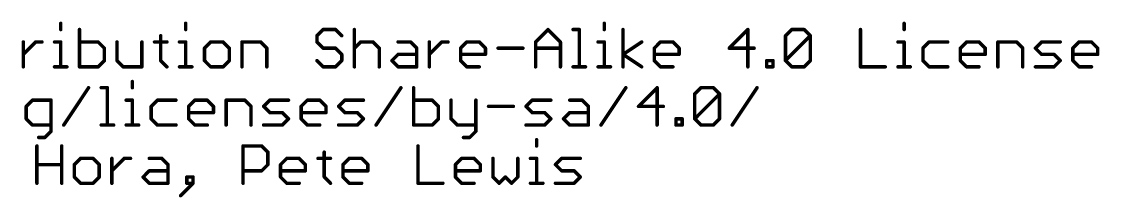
# Model space of a CAD drawing. Extents: x -34 to 73, y -22 to 26.
# Drawn here: x 25.74 to 72.82, y -22.13 to -14.46 of the extents above; entities that cross this region are included whole.
import ezdxf

# ---------------------------------------------------------------- set-up
doc = ezdxf.new("R2010")
doc.units = 0
doc.layers.add('51', color=53, linetype='CONTINUOUS')

msp = doc.modelspace()

# ---------------------------------------------------------------- linework, layer by layer
at = {"layer": '51', "const_width": 0.1524}
for points in [[(27.4507, -14.5356), (27.4507, -14.8068)], [(32.9079, -14.5356), (32.9079, -14.8068)], [(51.1895, -14.5356), (51.1895, -14.8068)], [(64.2867, -14.5356), (64.2867, -14.8068)], [(28.271, -14.8068), (28.271, -16.4338)], [(31.8165, -15.078), (31.8165, -16.1626)], [(38.9108, -14.8068), (38.6397, -15.078)], [(38.6397, -15.078), (38.6397, -15.3491)], [(39.4531, -14.8068), (38.9108, -14.8068)], [(39.7243, -15.078), (39.4531, -14.8068)], [(40.2768, -14.8068), (40.2768, -16.4338)], [(48.1897, -15.3491), (48.7321, -14.8068)], [(48.7321, -14.8068), (49.2744, -15.3491)], [(49.8269, -14.8068), (50.0981, -14.8068)], [(50.0981, -14.8068), (50.0981, -16.4338)], [(52.0098, -16.4338), (52.0098, -14.8068)], [(57.4619, -14.8068), (56.6484, -15.6203)], [(57.4619, -16.4338), (57.4619, -14.8068)], [(59.1041, -15.078), (59.3753, -14.8068)], [(59.1041, -16.1626), (59.1041, -15.078)], [(59.1041, -16.1626), (60.1888, -15.078)], [(59.3753, -14.8068), (59.9176, -14.8068)], [(59.9176, -14.8068), (60.1888, -15.078)], [(60.1888, -15.078), (60.1888, -16.1626)], [(62.3784, -14.8068), (62.3784, -16.4338)], [(25.8153, -16.4338), (25.8153, -15.3491)], [(25.8153, -15.8915), (26.3576, -15.3491)], [(26.3576, -15.3491), (26.6288, -15.3491)], [(27.1796, -15.3491), (27.4507, -15.3491)], [(27.4507, -15.3491), (27.4507, -16.4338)], [(29.0845, -15.3491), (28.271, -15.3491)], [(29.3557, -15.6203), (29.0845, -15.3491)], [(29.9082, -15.3491), (29.9082, -16.1626)], [(30.9928, -16.4338), (30.9928, -15.3491)], [(31.5453, -15.3491), (32.0876, -15.3491)], [(32.6367, -15.3491), (32.9079, -15.3491)], [(32.9079, -15.3491), (32.9079, -16.4338)], [(33.9993, -15.3491), (33.7282, -15.6203)], [(34.5417, -15.3491), (33.9993, -15.3491)], [(34.8128, -15.6203), (34.5417, -15.3491)], [(35.3653, -16.4338), (35.3653, -15.3491)], [(35.3653, -15.3491), (36.1788, -15.3491)], [(36.1788, -15.3491), (36.45, -15.6203)], [(38.6397, -15.3491), (38.9108, -15.6203)], [(40.2768, -15.6203), (40.548, -15.3491)], [(40.548, -15.3491), (41.0903, -15.3491)], [(41.0903, -15.3491), (41.3615, -15.6203)], [(42.1851, -15.3491), (42.7275, -15.3491)], [(42.7275, -15.3491), (42.9986, -15.6203)], [(43.5511, -16.4338), (43.5511, -15.3491)], [(43.5511, -15.8915), (44.0935, -15.3491)], [(44.0935, -15.3491), (44.3646, -15.3491)], [(44.9154, -15.6203), (45.1866, -15.3491)], [(45.1866, -15.3491), (45.7289, -15.3491)], [(45.7289, -15.3491), (46.0001, -15.6203)], [(48.1897, -16.4338), (48.1897, -15.3491)], [(49.2744, -15.3491), (49.2744, -16.4338)], [(50.9183, -15.3491), (51.1895, -15.3491)], [(51.1895, -15.3491), (51.1895, -16.4338)], [(52.0098, -15.8915), (52.8233, -15.3491)], [(53.3741, -15.6203), (53.6452, -15.3491)], [(53.6452, -15.3491), (54.1876, -15.3491)], [(54.1876, -15.3491), (54.4587, -15.6203)], [(64.0156, -15.3491), (64.2867, -15.3491)], [(64.2867, -15.3491), (64.2867, -16.4338)], [(65.3782, -15.3491), (65.107, -15.6203)], [(66.1917, -15.3491), (65.3782, -15.3491)], [(66.7442, -15.6203), (67.0153, -15.3491)], [(67.0153, -15.3491), (67.5577, -15.3491)], [(67.5577, -15.3491), (67.8288, -15.6203)], [(68.3813, -16.4338), (68.3813, -15.3491)], [(68.3813, -15.3491), (69.1948, -15.3491)], [(69.1948, -15.3491), (69.466, -15.6203)], [(70.0185, -15.6203), (70.2896, -15.3491)], [(70.2896, -15.3491), (71.1031, -15.3491)], [(71.6556, -15.6203), (71.9268, -15.3491)], [(71.9268, -15.3491), (72.4691, -15.3491)], [(72.4691, -15.3491), (72.7403, -15.6203)], [(29.3557, -16.1626), (29.3557, -15.6203)], [(33.7282, -15.6203), (33.7282, -16.1626)], [(34.8128, -16.1626), (34.8128, -15.6203)], [(36.45, -15.6203), (36.45, -16.4338)], [(38.9108, -15.6203), (39.4531, -15.6203)], [(39.4531, -15.6203), (39.7243, -15.8915)], [(39.7243, -15.8915), (39.7243, -16.1626)], [(41.3615, -15.6203), (41.3615, -16.4338)], [(41.914, -16.1626), (42.1851, -15.8915)], [(42.1851, -15.8915), (42.9986, -15.8915)], [(42.9986, -15.6203), (42.9986, -16.4338)], [(44.9154, -16.1626), (44.9154, -15.6203)], [(46.0001, -15.8915), (44.9154, -15.8915)], [(46.0001, -15.6203), (46.0001, -15.8915)], [(46.5526, -15.6203), (47.6372, -15.6203)], [(48.1897, -15.6203), (49.2744, -15.6203)], [(52.8233, -16.4338), (52.0098, -15.8915)], [(53.3741, -16.1626), (53.3741, -15.6203)], [(54.4587, -15.8915), (53.3741, -15.8915)], [(54.4587, -15.6203), (54.4587, -15.8915)], [(56.6484, -15.6203), (57.733, -15.6203)], [(65.107, -15.6203), (65.107, -16.1626)], [(66.7442, -16.1626), (66.7442, -15.6203)], [(67.8288, -15.8915), (66.7442, -15.8915)], [(67.8288, -15.6203), (67.8288, -15.8915)], [(69.466, -15.6203), (69.466, -16.4338)], [(70.2896, -15.8915), (70.0185, -15.6203)], [(70.832, -15.8915), (70.2896, -15.8915)], [(71.1031, -16.1626), (70.832, -15.8915)], [(71.6556, -16.1626), (71.6556, -15.6203)], [(72.7403, -15.8915), (71.6556, -15.8915)], [(72.7403, -15.6203), (72.7403, -15.8915)], [(27.1796, -16.4338), (27.7219, -16.4338)], [(28.271, -16.4338), (29.0845, -16.4338)], [(29.0845, -16.4338), (29.3557, -16.1626)], [(29.9082, -16.1626), (30.1793, -16.4338)], [(30.1793, -16.4338), (30.9928, -16.4338)], [(31.8165, -16.1626), (32.0876, -16.4338)], [(32.6367, -16.4338), (33.1791, -16.4338)], [(33.7282, -16.1626), (33.9993, -16.4338)], [(33.9993, -16.4338), (34.5417, -16.4338)], [(34.5417, -16.4338), (34.8128, -16.1626)], [(38.9108, -16.4338), (38.6397, -16.1626)], [(39.4531, -16.4338), (38.9108, -16.4338)], [(39.7243, -16.1626), (39.4531, -16.4338)], [(42.1851, -16.4338), (41.914, -16.1626)], [(42.9986, -16.4338), (42.1851, -16.4338)], [(45.1866, -16.4338), (44.9154, -16.1626)], [(45.7289, -16.4338), (45.1866, -16.4338)], [(49.8269, -16.4338), (50.3692, -16.4338)], [(50.9183, -16.4338), (51.4607, -16.4338)], [(53.6452, -16.4338), (53.3741, -16.1626)], [(54.1876, -16.4338), (53.6452, -16.4338)], [(58.2855, -16.4338), (58.2855, -16.1626)], [(58.2855, -16.1626), (58.5567, -16.1626)], [(58.5567, -16.4338), (58.2855, -16.4338)], [(58.5567, -16.1626), (58.5567, -16.4338)], [(59.3753, -16.4338), (59.1041, -16.1626)], [(59.9176, -16.4338), (59.3753, -16.4338)], [(60.1888, -16.1626), (59.9176, -16.4338)], [(62.3784, -16.4338), (63.4631, -16.4338)], [(64.0156, -16.4338), (64.5579, -16.4338)], [(65.107, -16.1626), (65.3782, -16.4338)], [(65.3782, -16.4338), (66.1917, -16.4338)], [(67.0153, -16.4338), (66.7442, -16.1626)], [(67.5577, -16.4338), (67.0153, -16.4338)], [(70.0185, -16.4338), (70.832, -16.4338)], [(70.832, -16.4338), (71.1031, -16.1626)], [(71.9268, -16.4338), (71.6556, -16.1626)], [(72.4691, -16.4338), (71.9268, -16.4338)], [(27.5808, -18.9738), (28.6655, -17.3468)], [(29.218, -17.3468), (29.4891, -17.3468)], [(29.4891, -17.3468), (29.4891, -18.9738)], [(30.5806, -17.0756), (30.5806, -17.3468)], [(41.2238, -18.9738), (42.3085, -17.3468)], [(42.861, -17.3468), (42.861, -18.9738)], [(51.0467, -18.9738), (52.1314, -17.3468)], [(53.4974, -17.3468), (52.6839, -18.1603)], [(53.4974, -18.9738), (53.4974, -17.3468)], [(55.1396, -17.618), (55.4108, -17.3468)], [(55.4108, -17.3468), (55.9531, -17.3468)], [(55.9531, -17.3468), (56.2243, -17.618)], [(56.7768, -18.9738), (57.8614, -17.3468)], [(26.2148, -17.8891), (25.9437, -18.1603)], [(27.0283, -17.8891), (26.2148, -17.8891)], [(27.0283, -19.245), (27.0283, -17.8891)], [(30.3094, -17.8891), (30.5806, -17.8891)], [(30.5806, -17.8891), (30.5806, -18.9738)], [(31.672, -17.8891), (31.4009, -18.1603)], [(32.4855, -17.8891), (31.672, -17.8891)], [(33.038, -18.1603), (33.3092, -17.8891)], [(33.3092, -17.8891), (33.8515, -17.8891)], [(33.8515, -17.8891), (34.1227, -18.1603)], [(34.6752, -18.9738), (34.6752, -17.8891)], [(34.6752, -17.8891), (35.4887, -17.8891)], [(35.4887, -17.8891), (35.7598, -18.1603)], [(36.3123, -18.1603), (36.5835, -17.8891)], [(36.5835, -17.8891), (37.397, -17.8891)], [(37.9495, -18.1603), (38.2206, -17.8891)], [(38.2206, -17.8891), (38.763, -17.8891)], [(38.763, -17.8891), (39.0341, -18.1603)], [(39.5866, -18.1603), (39.8578, -17.8891)], [(39.8578, -17.8891), (40.6713, -17.8891)], [(43.6744, -17.8891), (42.861, -17.8891)], [(43.9456, -18.1603), (43.6744, -17.8891)], [(44.4981, -17.8891), (44.4981, -18.7026)], [(45.5828, -17.8891), (45.5828, -19.245)], [(47.7724, -18.1603), (48.0436, -17.8891)], [(48.0436, -17.8891), (48.8571, -17.8891)], [(49.6807, -17.8891), (50.2231, -17.8891)], [(50.2231, -17.8891), (50.4942, -18.1603)], [(55.1396, -18.7026), (55.1396, -17.618)], [(55.1396, -18.7026), (56.2243, -17.618)], [(56.2243, -17.618), (56.2243, -18.7026)], [(25.9437, -18.1603), (25.9437, -18.7026)], [(31.4009, -18.1603), (31.4009, -18.7026)], [(33.038, -18.7026), (33.038, -18.1603)], [(34.1227, -18.4315), (33.038, -18.4315)], [(34.1227, -18.1603), (34.1227, -18.4315)], [(35.7598, -18.1603), (35.7598, -18.9738)], [(36.5835, -18.4315), (36.3123, -18.1603)], [(37.1258, -18.4315), (36.5835, -18.4315)], [(37.397, -18.7026), (37.1258, -18.4315)], [(37.9495, -18.7026), (37.9495, -18.1603)], [(39.0341, -18.4315), (37.9495, -18.4315)], [(39.0341, -18.1603), (39.0341, -18.4315)], [(39.8578, -18.4315), (39.5866, -18.1603)], [(40.4001, -18.4315), (39.8578, -18.4315)], [(40.6713, -18.7026), (40.4001, -18.4315)], [(43.9456, -18.7026), (43.9456, -18.1603)], [(46.1353, -18.1603), (47.2199, -18.1603)], [(48.0436, -18.4315), (47.7724, -18.1603)], [(48.5859, -18.4315), (48.0436, -18.4315)], [(48.8571, -18.7026), (48.5859, -18.4315)], [(49.4096, -18.7026), (49.6807, -18.4315)], [(49.6807, -18.4315), (50.4942, -18.4315)], [(50.4942, -18.1603), (50.4942, -18.9738)], [(52.6839, -18.1603), (53.7685, -18.1603)], [(25.9437, -18.7026), (26.2148, -18.9738)], [(31.4009, -18.7026), (31.672, -18.9738)], [(33.3092, -18.9738), (33.038, -18.7026)], [(37.1258, -18.9738), (37.397, -18.7026)], [(38.2206, -18.9738), (37.9495, -18.7026)], [(40.4001, -18.9738), (40.6713, -18.7026)], [(43.6744, -18.9738), (43.9456, -18.7026)], [(44.4981, -18.7026), (44.7693, -18.9738)], [(48.5859, -18.9738), (48.8571, -18.7026)], [(49.6807, -18.9738), (49.4096, -18.7026)], [(54.321, -18.9738), (54.321, -18.7026)], [(54.321, -18.7026), (54.5922, -18.7026)], [(54.5922, -18.7026), (54.5922, -18.9738)], [(55.4108, -18.9738), (55.1396, -18.7026)], [(56.2243, -18.7026), (55.9531, -18.9738)], [(26.2148, -18.9738), (27.0283, -18.9738)], [(26.7572, -19.5161), (27.0283, -19.245)], [(29.218, -18.9738), (29.7603, -18.9738)], [(30.3094, -18.9738), (30.8517, -18.9738)], [(31.672, -18.9738), (32.4855, -18.9738)], [(33.8515, -18.9738), (33.3092, -18.9738)], [(36.3123, -18.9738), (37.1258, -18.9738)], [(38.763, -18.9738), (38.2206, -18.9738)], [(39.5866, -18.9738), (40.4001, -18.9738)], [(42.861, -18.9738), (43.6744, -18.9738)], [(44.7693, -18.9738), (45.5828, -18.9738)], [(45.5828, -19.245), (45.3116, -19.5161)], [(47.7724, -18.9738), (48.5859, -18.9738)], [(50.4942, -18.9738), (49.6807, -18.9738)], [(54.5922, -18.9738), (54.321, -18.9738)], [(55.9531, -18.9738), (55.4108, -18.9738)], [(26.486, -19.5161), (26.7572, -19.5161)], [(45.3116, -19.5161), (45.0404, -19.5161)], [(48.2362, -19.6156), (48.2362, -19.8868)], [(26.4091, -21.5138), (26.4091, -19.8868)], [(27.4938, -19.8868), (27.4938, -21.5138)], [(35.4135, -21.5138), (35.4135, -19.8868)], [(35.4135, -19.8868), (36.227, -19.8868)], [(36.227, -19.8868), (36.4982, -20.158)], [(36.4982, -20.158), (36.4982, -20.7003)], [(38.959, -20.158), (38.959, -21.2426)], [(43.0536, -19.8868), (43.0536, -21.5138)], [(26.4091, -20.7003), (27.4938, -20.7003)], [(28.3175, -20.4291), (28.0463, -20.7003)], [(28.0463, -20.7003), (28.0463, -21.2426)], [(28.8598, -20.4291), (28.3175, -20.4291)], [(29.131, -20.7003), (28.8598, -20.4291)], [(29.131, -21.2426), (29.131, -20.7003)], [(29.6835, -21.5138), (29.6835, -20.4291)], [(29.6835, -20.9715), (30.2258, -20.4291)], [(30.2258, -20.4291), (30.4969, -20.4291)], [(31.3189, -20.4291), (31.8612, -20.4291)], [(31.8612, -20.4291), (32.1324, -20.7003)], [(32.1324, -20.7003), (32.1324, -21.5138)], [(36.4982, -20.7003), (36.227, -20.9715)], [(37.0507, -20.7003), (37.3218, -20.4291)], [(37.0507, -21.2426), (37.0507, -20.7003)], [(37.3218, -20.4291), (37.8641, -20.4291)], [(37.8641, -20.4291), (38.1353, -20.7003)], [(38.1353, -20.7003), (38.1353, -20.9715)], [(38.6878, -20.4291), (39.2301, -20.4291)], [(39.7792, -20.7003), (40.0504, -20.4291)], [(39.7792, -21.2426), (39.7792, -20.7003)], [(40.0504, -20.4291), (40.5927, -20.4291)], [(40.5927, -20.4291), (40.8639, -20.7003)], [(40.8639, -20.7003), (40.8639, -20.9715)], [(44.6907, -20.7003), (44.9619, -20.4291)], [(44.6907, -21.2426), (44.6907, -20.7003)], [(44.9619, -20.4291), (45.5042, -20.4291)], [(45.5042, -20.4291), (45.7754, -20.7003)], [(45.7754, -20.7003), (45.7754, -20.9715)], [(46.3279, -20.4291), (46.3279, -21.2426)], [(47.4125, -21.2426), (47.4125, -20.4291)], [(47.965, -20.4291), (48.2362, -20.4291)], [(48.2362, -20.4291), (48.2362, -21.5138)], [(49.0565, -20.7003), (49.3276, -20.4291)], [(49.3276, -20.9715), (49.0565, -20.7003)], [(49.3276, -20.4291), (50.1411, -20.4291)], [(28.0463, -21.2426), (28.3175, -21.5138)], [(28.8598, -21.5138), (29.131, -21.2426)], [(31.0477, -21.2426), (31.3189, -20.9715)], [(31.3189, -21.5138), (31.0477, -21.2426)], [(31.3189, -20.9715), (32.1324, -20.9715)], [(33.2272, -21.2426), (32.9561, -21.2426)], [(32.9561, -21.2426), (32.9561, -21.5138)], [(33.2272, -21.5138), (33.2272, -21.2426)], [(36.227, -20.9715), (35.4135, -20.9715)], [(38.1353, -20.9715), (37.0507, -20.9715)], [(37.3218, -21.5138), (37.0507, -21.2426)], [(38.959, -21.2426), (39.2301, -21.5138)], [(40.8639, -20.9715), (39.7792, -20.9715)], [(40.0504, -21.5138), (39.7792, -21.2426)], [(45.7754, -20.9715), (44.6907, -20.9715)], [(44.9619, -21.5138), (44.6907, -21.2426)], [(46.3279, -21.2426), (46.599, -21.5138)], [(46.599, -21.5138), (46.8702, -21.2426)], [(46.8702, -21.2426), (47.1414, -21.5138)], [(47.1414, -21.5138), (47.4125, -21.2426)], [(49.87, -20.9715), (49.3276, -20.9715)], [(50.1411, -21.2426), (49.87, -20.9715)], [(49.87, -21.5138), (50.1411, -21.2426)], [(28.3175, -21.5138), (28.8598, -21.5138)], [(32.1324, -21.5138), (31.3189, -21.5138)], [(32.6849, -22.0561), (33.2272, -21.5138)], [(32.9561, -21.5138), (33.2272, -21.5138)], [(37.8641, -21.5138), (37.3218, -21.5138)], [(40.5927, -21.5138), (40.0504, -21.5138)], [(43.0536, -21.5138), (44.1382, -21.5138)], [(45.5042, -21.5138), (44.9619, -21.5138)], [(47.965, -21.5138), (48.5074, -21.5138)], [(49.0565, -21.5138), (49.87, -21.5138)]]:
    msp.add_lwpolyline(points, dxfattribs=at)
at = {"layer": '51', "const_width": 0.0762}
for points in [[(27.4888, -14.5356, 1), (27.4126, -14.5356)], [(32.946, -14.5356, 1), (32.8698, -14.5356)], [(51.2276, -14.5356, 1), (51.1514, -14.5356)], [(64.3248, -14.5356, 1), (64.2486, -14.5356)], [(27.4126, -14.8068, 1), (27.4888, -14.8068)], [(28.3091, -14.8068, 1), (28.2329, -14.8068)], [(31.8546, -15.078, 1), (31.7784, -15.078)], [(32.8698, -14.8068, 1), (32.946, -14.8068)], [(38.6127, -15.051, 1), (38.6666, -15.1049)], [(38.6778, -15.078, 1), (38.6016, -15.078)], [(38.9108, -14.7687, 1), (38.9108, -14.8449)], [(38.9378, -14.8338, 1), (38.8839, -14.7799)], [(39.4801, -14.7799, 1), (39.4262, -14.8338)], [(39.4531, -14.8449, 1), (39.4531, -14.7687)], [(39.6974, -15.1049, 1), (39.7513, -15.051)], [(40.3149, -14.8068, 1), (40.2387, -14.8068)], [(48.759, -14.7799, 1), (48.7051, -14.8338)], [(48.759, -14.8338, 1), (48.7051, -14.7799)], [(49.8269, -14.7687, 1), (49.8269, -14.8449)], [(50.1362, -14.8068, 1), (50.06, -14.8068)], [(50.0981, -14.8449, 1), (50.0981, -14.7687)], [(51.1514, -14.8068, 1), (51.2276, -14.8068)], [(52.0479, -14.8068, 1), (51.9717, -14.8068)], [(57.5, -14.8068, 1), (57.4238, -14.8068)], [(57.4888, -14.8338, 1), (57.4349, -14.7799)], [(59.1422, -15.078, 1), (59.066, -15.078)], [(59.0772, -15.051, 1), (59.131, -15.1049)], [(59.3753, -14.7687, 1), (59.3753, -14.8449)], [(59.4022, -14.8338, 1), (59.3483, -14.7799)], [(59.9445, -14.7799, 1), (59.8907, -14.8338)], [(59.9176, -14.8449, 1), (59.9176, -14.7687)], [(60.2269, -15.078, 1), (60.1507, -15.078)], [(60.2157, -15.1049, 1), (60.1618, -15.051)], [(60.1618, -15.1049, 1), (60.2157, -15.051)], [(62.4165, -14.8068, 1), (62.3403, -14.8068)], [(64.2486, -14.8068, 1), (64.3248, -14.8068)], [(25.8534, -15.3491, 1), (25.7772, -15.3491)], [(26.3576, -15.311, 1), (26.3576, -15.3872)], [(26.3845, -15.3761, 1), (26.3306, -15.3222)], [(26.6288, -15.3872, 1), (26.6288, -15.311)], [(27.1796, -15.311, 1), (27.1796, -15.3872)], [(27.4888, -15.3491, 1), (27.4126, -15.3491)], [(27.4507, -15.3872, 1), (27.4507, -15.311)], [(28.271, -15.311, 1), (28.271, -15.3872)], [(29.1114, -15.3222, 1), (29.0575, -15.3761)], [(29.0845, -15.3872, 1), (29.0845, -15.311)], [(29.9463, -15.3491, 1), (29.8701, -15.3491)], [(31.0309, -15.3491, 1), (30.9547, -15.3491)], [(31.5453, -15.311, 1), (31.5453, -15.3872)], [(32.0876, -15.3872, 1), (32.0876, -15.311)], [(32.6367, -15.311, 1), (32.6367, -15.3872)], [(32.946, -15.3491, 1), (32.8698, -15.3491)], [(32.9079, -15.3872, 1), (32.9079, -15.311)], [(33.9993, -15.311, 1), (33.9993, -15.3872)], [(34.0263, -15.3761, 1), (33.9724, -15.3222)], [(34.5686, -15.3222, 1), (34.5147, -15.3761)], [(34.5417, -15.3872, 1), (34.5417, -15.311)], [(35.4034, -15.3491, 1), (35.3272, -15.3491)], [(35.3653, -15.311, 1), (35.3653, -15.3872)], [(36.2058, -15.3222, 1), (36.1519, -15.3761)], [(36.1788, -15.3872, 1), (36.1788, -15.311)], [(38.6666, -15.3222, 1), (38.6127, -15.3761)], [(38.6016, -15.3491, 1), (38.6778, -15.3491)], [(40.548, -15.311, 1), (40.548, -15.3872)], [(40.5749, -15.3761, 1), (40.521, -15.3222)], [(41.1172, -15.3222, 1), (41.0634, -15.3761)], [(41.0903, -15.3872, 1), (41.0903, -15.311)], [(42.1851, -15.311, 1), (42.1851, -15.3872)], [(42.7544, -15.3222, 1), (42.7005, -15.3761)], [(42.7275, -15.3872, 1), (42.7275, -15.311)], [(43.5892, -15.3491, 1), (43.513, -15.3491)], [(44.0935, -15.311, 1), (44.0935, -15.3872)], [(44.1204, -15.3761, 1), (44.0665, -15.3222)], [(44.3646, -15.3872, 1), (44.3646, -15.311)], [(45.1866, -15.311, 1), (45.1866, -15.3872)], [(45.2135, -15.3761, 1), (45.1596, -15.3222)], [(45.7559, -15.3222, 1), (45.702, -15.3761)], [(45.7289, -15.3872, 1), (45.7289, -15.311)], [(48.2278, -15.3491, 1), (48.1516, -15.3491)], [(48.1628, -15.3222, 1), (48.2167, -15.3761)], [(49.3125, -15.3491, 1), (49.2363, -15.3491)], [(49.2474, -15.3761, 1), (49.3013, -15.3222)], [(50.9183, -15.311, 1), (50.9183, -15.3872)], [(51.2276, -15.3491, 1), (51.1514, -15.3491)], [(51.1895, -15.3872, 1), (51.1895, -15.311)], [(52.8444, -15.3808, 1), (52.8021, -15.3174)], [(53.6452, -15.311, 1), (53.6452, -15.3872)], [(53.6722, -15.3761, 1), (53.6183, -15.3222)], [(54.2145, -15.3222, 1), (54.1606, -15.3761)], [(54.1876, -15.3872, 1), (54.1876, -15.311)], [(64.0156, -15.311, 1), (64.0156, -15.3872)], [(64.3248, -15.3491, 1), (64.2486, -15.3491)], [(64.2867, -15.3872, 1), (64.2867, -15.311)], [(65.3782, -15.311, 1), (65.3782, -15.3872)], [(65.4051, -15.3761, 1), (65.3512, -15.3222)], [(66.1917, -15.3872, 1), (66.1917, -15.311)], [(67.0153, -15.311, 1), (67.0153, -15.3872)], [(67.0423, -15.3761, 1), (66.9884, -15.3222)], [(67.5846, -15.3222, 1), (67.5307, -15.3761)], [(67.5577, -15.3872, 1), (67.5577, -15.311)], [(68.4194, -15.3491, 1), (68.3432, -15.3491)], [(68.3813, -15.311, 1), (68.3813, -15.3872)], [(69.2218, -15.3222, 1), (69.1679, -15.3761)], [(69.1948, -15.3872, 1), (69.1948, -15.311)], [(70.2896, -15.311, 1), (70.2896, -15.3872)], [(70.3166, -15.3761, 1), (70.2627, -15.3222)], [(71.1031, -15.3872, 1), (71.1031, -15.311)], [(71.9268, -15.311, 1), (71.9268, -15.3872)], [(71.9537, -15.3761, 1), (71.8999, -15.3222)], [(72.4961, -15.3222, 1), (72.4422, -15.3761)], [(72.4691, -15.3872, 1), (72.4691, -15.311)], [(25.7883, -15.8645, 1), (25.8422, -15.9184)], [(29.3938, -15.6203, 1), (29.3176, -15.6203)], [(29.3287, -15.6472, 1), (29.3826, -15.5934)], [(33.7663, -15.6203, 1), (33.6901, -15.6203)], [(33.7012, -15.5934, 1), (33.7551, -15.6472)], [(34.8509, -15.6203, 1), (34.7747, -15.6203)], [(34.7859, -15.6472, 1), (34.8398, -15.5934)], [(36.4881, -15.6203, 1), (36.4119, -15.6203)], [(36.4231, -15.6472, 1), (36.4769, -15.5934)], [(38.9108, -15.5822, 1), (38.9108, -15.6584)], [(38.8839, -15.6472, 1), (38.9378, -15.5934)], [(39.4801, -15.5934, 1), (39.4262, -15.6472)], [(39.4531, -15.6584, 1), (39.4531, -15.5822)], [(39.7624, -15.8915, 1), (39.6862, -15.8915)], [(39.6974, -15.9184, 1), (39.7513, -15.8645)], [(40.2499, -15.5934, 1), (40.3038, -15.6472)], [(41.3996, -15.6203, 1), (41.3234, -15.6203)], [(41.3345, -15.6472, 1), (41.3884, -15.5934)], [(42.1851, -15.8534, 1), (42.1851, -15.9296)], [(42.2121, -15.9184, 1), (42.1582, -15.8645)], [(43.0367, -15.6203, 1), (42.9605, -15.6203)], [(42.9717, -15.6472, 1), (43.0256, -15.5934)], [(42.9986, -15.9296, 1), (42.9986, -15.8534)], [(43.5242, -15.8645, 1), (43.5781, -15.9184)], [(44.9535, -15.6203, 1), (44.8773, -15.6203)], [(44.9154, -15.8534, 1), (44.9154, -15.9296)], [(44.8885, -15.5934, 1), (44.9424, -15.6472)], [(46.0382, -15.6203, 1), (45.962, -15.6203)], [(45.962, -15.8915, 1), (46.0382, -15.8915)], [(45.9731, -15.6472, 1), (46.027, -15.5934)], [(46.0001, -15.9296, 1), (46.0001, -15.8534)], [(46.5526, -15.5822, 1), (46.5526, -15.6584)], [(47.6372, -15.6584, 1), (47.6372, -15.5822)], [(48.1897, -15.5822, 1), (48.1897, -15.6584)], [(49.2744, -15.6584, 1), (49.2744, -15.5822)], [(52.0309, -15.8598, 1), (51.9886, -15.9232)], [(51.9886, -15.8598, 1), (52.0309, -15.9232)], [(53.4122, -15.6203, 1), (53.336, -15.6203)], [(53.3471, -15.5934, 1), (53.401, -15.6472)], [(53.3741, -15.8534, 1), (53.3741, -15.9296)], [(54.4968, -15.6203, 1), (54.4206, -15.6203)], [(54.4206, -15.8915, 1), (54.4968, -15.8915)], [(54.4318, -15.6472, 1), (54.4857, -15.5934)], [(54.4587, -15.9296, 1), (54.4587, -15.8534)], [(56.6484, -15.5822, 1), (56.6484, -15.6584)], [(56.6214, -15.5934, 1), (56.6753, -15.6472)], [(57.733, -15.6584, 1), (57.733, -15.5822)], [(65.1451, -15.6203, 1), (65.0689, -15.6203)], [(65.0801, -15.5934, 1), (65.134, -15.6472)], [(66.7823, -15.6203, 1), (66.7061, -15.6203)], [(66.7172, -15.5934, 1), (66.7711, -15.6472)], [(66.7442, -15.8534, 1), (66.7442, -15.9296)], [(67.8669, -15.6203, 1), (67.7907, -15.6203)], [(67.7907, -15.8915, 1), (67.8669, -15.8915)], [(67.8019, -15.6472, 1), (67.8558, -15.5934)], [(67.8288, -15.9296, 1), (67.8288, -15.8534)], [(69.5041, -15.6203, 1), (69.4279, -15.6203)], [(69.439, -15.6472, 1), (69.4929, -15.5934)], [(70.0454, -15.5934, 1), (69.9915, -15.6472)], [(69.9915, -15.5934, 1), (70.0454, -15.6472)], [(70.2896, -15.8534, 1), (70.2896, -15.9296)], [(70.2627, -15.9184, 1), (70.3166, -15.8645)], [(70.8589, -15.8645, 1), (70.805, -15.9184)], [(70.832, -15.9296, 1), (70.832, -15.8534)], [(71.6937, -15.6203, 1), (71.6175, -15.6203)], [(71.6556, -15.8534, 1), (71.6556, -15.9296)], [(71.6287, -15.5934, 1), (71.6826, -15.6472)], [(72.7784, -15.6203, 1), (72.7022, -15.6203)], [(72.7022, -15.8915, 1), (72.7784, -15.8915)], [(72.7134, -15.6472, 1), (72.7672, -15.5934)], [(72.7403, -15.9296, 1), (72.7403, -15.8534)], [(25.7772, -16.4338, 1), (25.8534, -16.4338)], [(27.1796, -16.3957, 1), (27.1796, -16.4719)], [(27.4126, -16.4338, 1), (27.4888, -16.4338)], [(27.7219, -16.4719, 1), (27.7219, -16.3957)], [(28.271, -16.3957, 1), (28.271, -16.4719)], [(28.2329, -16.4338, 1), (28.3091, -16.4338)], [(29.0576, -16.4069, 1), (29.1114, -16.4607)], [(29.0845, -16.4719, 1), (29.0845, -16.3957)], [(29.3176, -16.1626, 1), (29.3938, -16.1626)], [(29.3826, -16.1896, 1), (29.3287, -16.1357)], [(29.9351, -16.1357, 1), (29.8812, -16.1896)], [(29.8701, -16.1626, 1), (29.9463, -16.1626)], [(30.1793, -16.3957, 1), (30.1793, -16.4719)], [(30.1524, -16.4607, 1), (30.2063, -16.4069)], [(30.9547, -16.4338, 1), (31.0309, -16.4338)], [(30.9928, -16.4719, 1), (30.9928, -16.3957)], [(31.8434, -16.1357, 1), (31.7895, -16.1896)], [(31.7784, -16.1626, 1), (31.8546, -16.1626)], [(32.0607, -16.4607, 1), (32.1146, -16.4069)], [(32.6367, -16.3957, 1), (32.6367, -16.4719)], [(32.8698, -16.4338, 1), (32.946, -16.4338)], [(33.1791, -16.4719, 1), (33.1791, -16.3957)], [(33.7551, -16.1357, 1), (33.7012, -16.1896)], [(33.6901, -16.1626, 1), (33.7663, -16.1626)], [(33.9993, -16.3957, 1), (33.9993, -16.4719)], [(33.9724, -16.4607, 1), (34.0263, -16.4069)], [(34.5147, -16.4069, 1), (34.5686, -16.4607)], [(34.5417, -16.4719, 1), (34.5417, -16.3957)], [(34.7747, -16.1626, 1), (34.8509, -16.1626)], [(34.8398, -16.1896, 1), (34.7859, -16.1357)], [(35.3272, -16.4338, 1), (35.4034, -16.4338)], [(36.4119, -16.4338, 1), (36.4881, -16.4338)], [(38.6666, -16.1357, 1), (38.6127, -16.1896)], [(38.9108, -16.3957, 1), (38.9108, -16.4719)], [(38.8839, -16.4607, 1), (38.9378, -16.4069)], [(39.4262, -16.4069, 1), (39.4801, -16.4607)], [(39.4531, -16.4719, 1), (39.4531, -16.3957)], [(39.6862, -16.1626, 1), (39.7624, -16.1626)], [(39.7513, -16.1896, 1), (39.6974, -16.1357)], [(40.2387, -16.4338, 1), (40.3149, -16.4338)], [(41.3234, -16.4338, 1), (41.3996, -16.4338)], [(41.9409, -16.1357, 1), (41.887, -16.1896)], [(41.887, -16.1357, 1), (41.9409, -16.1896)], [(42.1851, -16.3957, 1), (42.1851, -16.4719)], [(42.1582, -16.4607, 1), (42.2121, -16.4069)], [(42.9605, -16.4338, 1), (43.0367, -16.4338)], [(42.9986, -16.4719, 1), (42.9986, -16.3957)], [(43.513, -16.4338, 1), (43.5892, -16.4338)], [(44.9424, -16.1357, 1), (44.8885, -16.1896)], [(44.8773, -16.1626, 1), (44.9535, -16.1626)], [(45.1866, -16.3957, 1), (45.1866, -16.4719)], [(45.1596, -16.4607, 1), (45.2135, -16.4069)], [(45.7289, -16.4719, 1), (45.7289, -16.3957)], [(48.1516, -16.4338, 1), (48.2278, -16.4338)], [(49.2363, -16.4338, 1), (49.3125, -16.4338)], [(49.8269, -16.3957, 1), (49.8269, -16.4719)], [(50.06, -16.4338, 1), (50.1362, -16.4338)], [(50.3692, -16.4719, 1), (50.3692, -16.3957)], [(50.9183, -16.3957, 1), (50.9183, -16.4719)], [(51.1514, -16.4338, 1), (51.2276, -16.4338)], [(51.4607, -16.4719, 1), (51.4607, -16.3957)], [(51.9717, -16.4338, 1), (52.0479, -16.4338)], [(52.8021, -16.4655, 1), (52.8444, -16.4021)], [(53.401, -16.1357, 1), (53.3471, -16.1896)], [(53.336, -16.1626, 1), (53.4122, -16.1626)], [(53.6452, -16.3957, 1), (53.6452, -16.4719)], [(53.6183, -16.4607, 1), (53.6722, -16.4069)], [(54.1876, -16.4719, 1), (54.1876, -16.3957)], [(57.4238, -16.4338, 1), (57.5, -16.4338)], [(58.3236, -16.1626, 1), (58.2474, -16.1626)], [(58.2855, -16.1245, 1), (58.2855, -16.2007)], [(58.2855, -16.3957, 1), (58.2855, -16.4719)], [(58.2474, -16.4338, 1), (58.3236, -16.4338)], [(58.5948, -16.1626, 1), (58.5186, -16.1626)], [(58.5186, -16.4338, 1), (58.5948, -16.4338)], [(58.5567, -16.2007, 1), (58.5567, -16.1245)], [(58.5567, -16.4719, 1), (58.5567, -16.3957)], [(59.131, -16.1357, 1), (59.0772, -16.1896)], [(59.0772, -16.1357, 1), (59.131, -16.1896)], [(59.066, -16.1626, 1), (59.1422, -16.1626)], [(59.3753, -16.3957, 1), (59.3753, -16.4719)], [(59.3483, -16.4607, 1), (59.4022, -16.4069)], [(59.8907, -16.4069, 1), (59.9445, -16.4607)], [(59.9176, -16.4719, 1), (59.9176, -16.3957)], [(60.1507, -16.1626, 1), (60.2269, -16.1626)], [(60.2157, -16.1896, 1), (60.1618, -16.1357)], [(62.3784, -16.3957, 1), (62.3784, -16.4719)], [(62.3403, -16.4338, 1), (62.4165, -16.4338)], [(63.4631, -16.4719, 1), (63.4631, -16.3957)], [(64.0156, -16.3957, 1), (64.0156, -16.4719)], [(64.2486, -16.4338, 1), (64.3248, -16.4338)], [(64.5579, -16.4719, 1), (64.5579, -16.3957)], [(65.134, -16.1357, 1), (65.0801, -16.1896)], [(65.0689, -16.1626, 1), (65.1451, -16.1626)], [(65.3782, -16.3957, 1), (65.3782, -16.4719)], [(65.3512, -16.4607, 1), (65.4051, -16.4069)], [(66.1917, -16.4719, 1), (66.1917, -16.3957)], [(66.7711, -16.1357, 1), (66.7172, -16.1896)], [(66.7061, -16.1626, 1), (66.7823, -16.1626)], [(67.0153, -16.3957, 1), (67.0153, -16.4719)], [(66.9884, -16.4607, 1), (67.0423, -16.4069)], [(67.5577, -16.4719, 1), (67.5577, -16.3957)], [(68.3432, -16.4338, 1), (68.4194, -16.4338)], [(69.4279, -16.4338, 1), (69.5041, -16.4338)], [(70.0185, -16.3957, 1), (70.0185, -16.4719)], [(70.805, -16.4069, 1), (70.8589, -16.4607)], [(70.832, -16.4719, 1), (70.832, -16.3957)], [(71.1301, -16.1896, 1), (71.0762, -16.1357)], [(71.0762, -16.1896, 1), (71.1301, -16.1357)], [(71.6826, -16.1357, 1), (71.6287, -16.1896)], [(71.6175, -16.1626, 1), (71.6937, -16.1626)], [(71.9268, -16.3957, 1), (71.9268, -16.4719)], [(71.8999, -16.4607, 1), (71.9537, -16.4069)], [(72.4691, -16.4719, 1), (72.4691, -16.3957)], [(28.6972, -17.3679, 1), (28.6338, -17.3257)], [(29.218, -17.3087, 1), (29.218, -17.3849)], [(29.5272, -17.3468, 1), (29.451, -17.3468)], [(29.4891, -17.3849, 1), (29.4891, -17.3087)], [(30.6187, -17.0756, 1), (30.5425, -17.0756)], [(30.5425, -17.3468, 1), (30.6187, -17.3468)], [(42.3402, -17.3679, 1), (42.2768, -17.3257)], [(42.8991, -17.3468, 1), (42.8229, -17.3468)], [(52.1631, -17.3679, 1), (52.0997, -17.3257)], [(53.5355, -17.3468, 1), (53.4593, -17.3468)], [(53.5243, -17.3738, 1), (53.4704, -17.3199)], [(55.4108, -17.3087, 1), (55.4108, -17.3849)], [(55.4377, -17.3738, 1), (55.3838, -17.3199)], [(55.9801, -17.3199, 1), (55.9262, -17.3738)], [(55.9531, -17.3849, 1), (55.9531, -17.3087)], [(57.8931, -17.3679, 1), (57.8297, -17.3257)], [(26.2148, -17.851, 1), (26.2148, -17.9272)], [(26.2418, -17.9161, 1), (26.1879, -17.8622)], [(27.0664, -17.8891, 1), (26.9902, -17.8891)], [(27.0283, -17.9272, 1), (27.0283, -17.851)], [(30.3094, -17.851, 1), (30.3094, -17.9272)], [(30.6187, -17.8891, 1), (30.5425, -17.8891)], [(30.5806, -17.9272, 1), (30.5806, -17.851)], [(31.672, -17.851, 1), (31.672, -17.9272)], [(31.699, -17.9161, 1), (31.6451, -17.8622)], [(32.4855, -17.9272, 1), (32.4855, -17.851)], [(33.3092, -17.851, 1), (33.3092, -17.9272)], [(33.3361, -17.9161, 1), (33.2822, -17.8622)], [(33.8784, -17.8622, 1), (33.8246, -17.9161)], [(33.8515, -17.9272, 1), (33.8515, -17.851)], [(34.7133, -17.8891, 1), (34.6371, -17.8891)], [(34.6752, -17.851, 1), (34.6752, -17.9272)], [(35.5156, -17.8622, 1), (35.4617, -17.9161)], [(35.4887, -17.9272, 1), (35.4887, -17.851)], [(36.5835, -17.851, 1), (36.5835, -17.9272)], [(36.6104, -17.9161, 1), (36.5565, -17.8622)], [(37.397, -17.9272, 1), (37.397, -17.851)], [(38.2206, -17.851, 1), (38.2206, -17.9272)], [(38.2476, -17.9161, 1), (38.1937, -17.8622)], [(38.7899, -17.8622, 1), (38.736, -17.9161)], [(38.763, -17.9272, 1), (38.763, -17.851)], [(39.8578, -17.851, 1), (39.8578, -17.9272)], [(39.8847, -17.9161, 1), (39.8309, -17.8622)], [(40.6713, -17.9272, 1), (40.6713, -17.851)], [(42.861, -17.851, 1), (42.861, -17.9272)], [(43.7014, -17.8622, 1), (43.6475, -17.9161)], [(43.6744, -17.9272, 1), (43.6744, -17.851)], [(44.5362, -17.8891, 1), (44.46, -17.8891)], [(45.6209, -17.8891, 1), (45.5447, -17.8891)], [(48.0436, -17.851, 1), (48.0436, -17.9272)], [(48.0705, -17.9161, 1), (48.0166, -17.8622)], [(48.8571, -17.9272, 1), (48.8571, -17.851)], [(49.6807, -17.851, 1), (49.6807, -17.9272)], [(50.25, -17.8622, 1), (50.1961, -17.9161)], [(50.2231, -17.9272, 1), (50.2231, -17.851)], [(55.1777, -17.618, 1), (55.1015, -17.618)], [(55.1127, -17.591, 1), (55.1666, -17.6449)], [(56.2624, -17.618, 1), (56.1862, -17.618)], [(56.2512, -17.6449, 1), (56.1973, -17.591)], [(56.1973, -17.6449, 1), (56.2512, -17.591)], [(25.9818, -18.1603, 1), (25.9056, -18.1603)], [(25.9167, -18.1334, 1), (25.9706, -18.1872)], [(31.439, -18.1603, 1), (31.3628, -18.1603)], [(31.3739, -18.1334, 1), (31.4278, -18.1872)], [(33.0761, -18.1603, 1), (32.9999, -18.1603)], [(33.038, -18.3934, 1), (33.038, -18.4696)], [(33.0111, -18.1334, 1), (33.065, -18.1872)], [(34.1608, -18.1603, 1), (34.0846, -18.1603)], [(34.0957, -18.1872, 1), (34.1496, -18.1334)], [(34.1227, -18.4696, 1), (34.1227, -18.3934)], [(35.7979, -18.1603, 1), (35.7217, -18.1603)], [(35.7329, -18.1872, 1), (35.7868, -18.1334)], [(36.3393, -18.1334, 1), (36.2854, -18.1872)], [(36.2854, -18.1334, 1), (36.3393, -18.1872)], [(36.5835, -18.3934, 1), (36.5835, -18.4696)], [(37.1528, -18.4045, 1), (37.0989, -18.4584)], [(37.1258, -18.4696, 1), (37.1258, -18.3934)], [(37.9876, -18.1603, 1), (37.9114, -18.1603)], [(37.9225, -18.1334, 1), (37.9764, -18.1872)], [(37.9495, -18.3934, 1), (37.9495, -18.4696)], [(39.0722, -18.1603, 1), (38.996, -18.1603)], [(39.0072, -18.1872, 1), (39.0611, -18.1334)], [(39.0341, -18.4696, 1), (39.0341, -18.3934)], [(39.6136, -18.1334, 1), (39.5597, -18.1872)], [(39.5597, -18.1334, 1), (39.6136, -18.1872)], [(39.8578, -18.3934, 1), (39.8578, -18.4696)], [(40.4271, -18.4045, 1), (40.3732, -18.4584)], [(40.4001, -18.4696, 1), (40.4001, -18.3934)], [(43.9837, -18.1603, 1), (43.9075, -18.1603)], [(43.9187, -18.1872, 1), (43.9726, -18.1334)], [(46.1353, -18.1222, 1), (46.1353, -18.1984)], [(47.2199, -18.1984, 1), (47.2199, -18.1222)], [(47.7994, -18.1334, 1), (47.7455, -18.1872)], [(47.7455, -18.1334, 1), (47.7994, -18.1872)], [(48.0436, -18.3934, 1), (48.0436, -18.4696)], [(48.6129, -18.4045, 1), (48.559, -18.4584)], [(48.5859, -18.4696, 1), (48.5859, -18.3934)], [(49.6807, -18.3934, 1), (49.6807, -18.4696)], [(49.7077, -18.4584, 1), (49.6538, -18.4045)], [(50.5323, -18.1603, 1), (50.4561, -18.1603)], [(50.4673, -18.1872, 1), (50.5212, -18.1334)], [(50.4942, -18.4696, 1), (50.4942, -18.3934)], [(52.6839, -18.1222, 1), (52.6839, -18.1984)], [(52.6569, -18.1334, 1), (52.7108, -18.1872)], [(53.7685, -18.1984, 1), (53.7685, -18.1222)], [(25.9706, -18.6757, 1), (25.9167, -18.7296)], [(25.9056, -18.7026, 1), (25.9818, -18.7026)], [(31.4278, -18.6757, 1), (31.3739, -18.7296)], [(31.3628, -18.7026, 1), (31.439, -18.7026)], [(33.065, -18.6757, 1), (33.0111, -18.7296)], [(32.9999, -18.7026, 1), (33.0761, -18.7026)], [(34.0846, -18.4315, 1), (34.1608, -18.4315)], [(36.5565, -18.4584, 1), (36.6104, -18.4045)], [(37.4239, -18.7296, 1), (37.37, -18.6757)], [(37.37, -18.7296, 1), (37.4239, -18.6757)], [(37.9764, -18.6757, 1), (37.9225, -18.7296)], [(37.9114, -18.7026, 1), (37.9876, -18.7026)], [(38.996, -18.4315, 1), (39.0722, -18.4315)], [(39.8309, -18.4584, 1), (39.8847, -18.4045)], [(40.6982, -18.7296, 1), (40.6444, -18.6757)], [(40.6444, -18.7296, 1), (40.6982, -18.6757)], [(43.9075, -18.7026, 1), (43.9837, -18.7026)], [(43.9725, -18.7296, 1), (43.9187, -18.6757)], [(44.525, -18.6757, 1), (44.4712, -18.7296)], [(44.46, -18.7026, 1), (44.5362, -18.7026)], [(48.0166, -18.4584, 1), (48.0705, -18.4045)], [(48.884, -18.7296, 1), (48.8301, -18.6757)], [(48.8301, -18.7296, 1), (48.884, -18.6757)], [(49.4365, -18.6757, 1), (49.3826, -18.7296)], [(49.3826, -18.6757, 1), (49.4365, -18.7296)], [(54.3591, -18.7026, 1), (54.2829, -18.7026)], [(54.321, -18.6645, 1), (54.321, -18.7407)], [(54.6303, -18.7026, 1), (54.5541, -18.7026)], [(54.5922, -18.7407, 1), (54.5922, -18.6645)], [(55.1666, -18.6757, 1), (55.1127, -18.7296)], [(55.1127, -18.6757, 1), (55.1666, -18.7296)], [(55.1015, -18.7026, 1), (55.1777, -18.7026)], [(56.1862, -18.7026, 1), (56.2624, -18.7026)], [(56.2512, -18.7296, 1), (56.1973, -18.6757)], [(26.2148, -18.9357, 1), (26.2148, -19.0119)], [(26.1879, -19.0007, 1), (26.2418, -18.9469)], [(26.9902, -19.245, 1), (27.0664, -19.245)], [(27.0553, -19.2719, 1), (27.0014, -19.218)], [(27.0283, -19.0119, 1), (27.0283, -18.9357)], [(27.5491, -18.9527, 1), (27.6125, -18.9949)], [(29.218, -18.9357, 1), (29.218, -19.0119)], [(29.451, -18.9738, 1), (29.5272, -18.9738)], [(29.7603, -19.0119, 1), (29.7603, -18.9357)], [(30.3094, -18.9357, 1), (30.3094, -19.0119)], [(30.5425, -18.9738, 1), (30.6187, -18.9738)], [(30.8517, -19.0119, 1), (30.8517, -18.9357)], [(31.672, -18.9357, 1), (31.672, -19.0119)], [(31.6451, -19.0007, 1), (31.699, -18.9469)], [(32.4855, -19.0119, 1), (32.4855, -18.9357)], [(33.3092, -18.9357, 1), (33.3092, -19.0119)], [(33.2822, -19.0007, 1), (33.3361, -18.9469)], [(33.8515, -19.0119, 1), (33.8515, -18.9357)], [(34.6371, -18.9738, 1), (34.7133, -18.9738)], [(35.7217, -18.9738, 1), (35.7979, -18.9738)], [(36.3123, -18.9357, 1), (36.3123, -19.0119)], [(37.0989, -18.9469, 1), (37.1528, -19.0007)], [(37.1258, -19.0119, 1), (37.1258, -18.9357)], [(38.2206, -18.9357, 1), (38.2206, -19.0119)], [(38.1937, -19.0007, 1), (38.2476, -18.9469)], [(38.763, -19.0119, 1), (38.763, -18.9357)], [(39.5866, -18.9357, 1), (39.5866, -19.0119)], [(40.3732, -18.9469, 1), (40.4271, -19.0007)], [(40.4001, -19.0119, 1), (40.4001, -18.9357)], [(41.1921, -18.9527, 1), (41.2555, -18.9949)], [(42.861, -18.9357, 1), (42.861, -19.0119)], [(42.8229, -18.9738, 1), (42.8991, -18.9738)], [(43.6475, -18.9469, 1), (43.7014, -19.0007)], [(43.6744, -19.0119, 1), (43.6744, -18.9357)], [(44.7693, -18.9357, 1), (44.7693, -19.0119)], [(44.7423, -19.0007, 1), (44.7962, -18.9469)], [(45.5447, -19.245, 1), (45.6209, -19.245)], [(45.6097, -19.2719, 1), (45.5558, -19.218)], [(45.5828, -19.0119, 1), (45.5828, -18.9357)], [(47.7724, -18.9357, 1), (47.7724, -19.0119)], [(48.559, -18.9469, 1), (48.6129, -19.0007)], [(48.5859, -19.0119, 1), (48.5859, -18.9357)], [(49.6807, -18.9357, 1), (49.6807, -19.0119)], [(49.6538, -19.0007, 1), (49.7077, -18.9469)], [(50.4561, -18.9738, 1), (50.5323, -18.9738)], [(50.4942, -19.0119, 1), (50.4942, -18.9357)], [(51.015, -18.9527, 1), (51.0784, -18.9949)], [(53.4593, -18.9738, 1), (53.5355, -18.9738)], [(54.321, -18.9357, 1), (54.321, -19.0119)], [(54.2829, -18.9738, 1), (54.3591, -18.9738)], [(54.5541, -18.9738, 1), (54.6303, -18.9738)], [(54.5922, -19.0119, 1), (54.5922, -18.9357)], [(55.4108, -18.9357, 1), (55.4108, -19.0119)], [(55.3838, -19.0007, 1), (55.4377, -18.9469)], [(55.9262, -18.9469, 1), (55.9801, -19.0007)], [(55.9531, -19.0119, 1), (55.9531, -18.9357)], [(56.7451, -18.9527, 1), (56.8085, -18.9949)], [(26.486, -19.478, 1), (26.486, -19.5542)], [(26.7302, -19.4892, 1), (26.7841, -19.5431)], [(26.7572, -19.5542, 1), (26.7572, -19.478)], [(45.0404, -19.478, 1), (45.0404, -19.5542)], [(45.2847, -19.4892, 1), (45.3385, -19.5431)], [(45.3116, -19.5542, 1), (45.3116, -19.478)], [(48.2743, -19.6156, 1), (48.1981, -19.6156)], [(26.4472, -19.8868, 1), (26.371, -19.8868)], [(27.5319, -19.8868, 1), (27.4557, -19.8868)], [(35.4516, -19.8868, 1), (35.3754, -19.8868)], [(35.4135, -19.8487, 1), (35.4135, -19.9249)], [(36.2539, -19.8599, 1), (36.2001, -19.9138)], [(36.227, -19.9249, 1), (36.227, -19.8487)], [(36.5363, -20.158, 1), (36.4601, -20.158)], [(36.4712, -20.1849, 1), (36.5251, -20.131)], [(38.9971, -20.158, 1), (38.9209, -20.158)], [(43.0917, -19.8868, 1), (43.0155, -19.8868)], [(48.1981, -19.8868, 1), (48.2743, -19.8868)], [(26.4091, -20.6622, 1), (26.4091, -20.7384)], [(27.4938, -20.7384, 1), (27.4938, -20.6622)], [(28.0844, -20.7003, 1), (28.0082, -20.7003)], [(28.0194, -20.6734, 1), (28.0732, -20.7272)], [(28.3175, -20.391, 1), (28.3175, -20.4672)], [(28.3444, -20.4561, 1), (28.2905, -20.4022)], [(28.8867, -20.4022, 1), (28.8328, -20.4561)], [(28.8598, -20.4672, 1), (28.8598, -20.391)], [(29.1691, -20.7003, 1), (29.0929, -20.7003)], [(29.104, -20.7272, 1), (29.1579, -20.6734)], [(29.7216, -20.4291, 1), (29.6454, -20.4291)], [(30.2258, -20.391, 1), (30.2258, -20.4672)], [(30.2527, -20.4561, 1), (30.1988, -20.4022)], [(30.4969, -20.4672, 1), (30.4969, -20.391)], [(31.3189, -20.391, 1), (31.3189, -20.4672)], [(31.8882, -20.4022, 1), (31.8343, -20.4561)], [(31.8612, -20.4672, 1), (31.8612, -20.391)], [(32.1705, -20.7003, 1), (32.0943, -20.7003)], [(32.1055, -20.7272, 1), (32.1593, -20.6734)], [(36.4601, -20.7003, 1), (36.5363, -20.7003)], [(36.5251, -20.7272, 1), (36.4712, -20.6734)], [(37.0888, -20.7003, 1), (37.0126, -20.7003)], [(37.0237, -20.6734, 1), (37.0776, -20.7272)], [(37.3218, -20.391, 1), (37.3218, -20.4672)], [(37.3488, -20.4561, 1), (37.2949, -20.4022)], [(37.8911, -20.4022, 1), (37.8372, -20.4561)], [(37.8641, -20.4672, 1), (37.8641, -20.391)], [(38.1734, -20.7003, 1), (38.0972, -20.7003)], [(38.1084, -20.7272, 1), (38.1623, -20.6734)], [(38.6878, -20.391, 1), (38.6878, -20.4672)], [(39.2301, -20.4672, 1), (39.2301, -20.391)], [(39.8173, -20.7003, 1), (39.7411, -20.7003)], [(39.7523, -20.6734, 1), (39.8062, -20.7272)], [(40.0504, -20.391, 1), (40.0504, -20.4672)], [(40.0774, -20.4561, 1), (40.0235, -20.4022)], [(40.6197, -20.4022, 1), (40.5658, -20.4561)], [(40.5927, -20.4672, 1), (40.5927, -20.391)], [(40.902, -20.7003, 1), (40.8258, -20.7003)], [(40.837, -20.7272, 1), (40.8908, -20.6734)], [(44.7288, -20.7003, 1), (44.6526, -20.7003)], [(44.6638, -20.6734, 1), (44.7177, -20.7272)], [(44.9619, -20.391, 1), (44.9619, -20.4672)], [(44.9888, -20.4561, 1), (44.9349, -20.4022)], [(45.5312, -20.4022, 1), (45.4773, -20.4561)], [(45.5042, -20.4672, 1), (45.5042, -20.391)], [(45.8135, -20.7003, 1), (45.7373, -20.7003)], [(45.7484, -20.7272, 1), (45.8023, -20.6734)], [(46.366, -20.4291, 1), (46.2898, -20.4291)], [(47.4506, -20.4291, 1), (47.3744, -20.4291)], [(47.965, -20.391, 1), (47.965, -20.4672)], [(48.2743, -20.4291, 1), (48.1981, -20.4291)], [(48.2362, -20.4672, 1), (48.2362, -20.391)], [(49.0834, -20.6734, 1), (49.0295, -20.7272)], [(49.0295, -20.6734, 1), (49.0834, -20.7272)], [(49.3276, -20.391, 1), (49.3276, -20.4672)], [(49.3546, -20.4561, 1), (49.3007, -20.4022)], [(50.1411, -20.4672, 1), (50.1411, -20.391)], [(28.0732, -21.2157, 1), (28.0194, -21.2696)], [(29.1579, -21.2696, 1), (29.104, -21.2157)], [(29.6565, -20.9445, 1), (29.7104, -20.9984)], [(31.0747, -21.2157, 1), (31.0208, -21.2696)], [(31.0208, -21.2157, 1), (31.0747, -21.2696)], [(31.3189, -20.9334, 1), (31.3189, -21.0096)], [(31.3459, -20.9984, 1), (31.292, -20.9445)], [(32.1324, -21.0096, 1), (32.1324, -20.9334)], [(32.9561, -21.2045, 1), (32.9561, -21.2807)], [(32.9942, -21.2426, 1), (32.918, -21.2426)], [(33.2653, -21.2426, 1), (33.1891, -21.2426)], [(33.2272, -21.2807, 1), (33.2272, -21.2045)], [(35.4135, -20.9334, 1), (35.4135, -21.0096)], [(36.2, -20.9445, 1), (36.2539, -20.9984)], [(36.227, -21.0096, 1), (36.227, -20.9334)], [(37.0776, -21.2157, 1), (37.0237, -21.2696)], [(37.0507, -20.9334, 1), (37.0507, -21.0096)], [(38.0972, -20.9715, 1), (38.1734, -20.9715)], [(38.1353, -21.0096, 1), (38.1353, -20.9334)], [(38.9859, -21.2157, 1), (38.932, -21.2696)], [(39.7792, -20.9334, 1), (39.7792, -21.0096)], [(39.8062, -21.2157, 1), (39.7523, -21.2696)], [(40.8258, -20.9715, 1), (40.902, -20.9715)], [(40.8639, -21.0096, 1), (40.8639, -20.9334)], [(44.6907, -20.9334, 1), (44.6907, -21.0096)], [(44.7177, -21.2157, 1), (44.6638, -21.2696)], [(45.7373, -20.9715, 1), (45.8135, -20.9715)], [(45.7754, -21.0096, 1), (45.7754, -20.9334)], [(46.3548, -21.2157, 1), (46.3009, -21.2696)], [(46.8971, -21.2157, 1), (46.8433, -21.2696)], [(46.8971, -21.2696, 1), (46.8433, -21.2157)], [(47.4395, -21.2696, 1), (47.3856, -21.2157)], [(49.3276, -20.9334, 1), (49.3276, -21.0096)], [(49.3007, -20.9984, 1), (49.3546, -20.9445)], [(49.8969, -20.9445, 1), (49.843, -20.9984)], [(49.87, -21.0096, 1), (49.87, -20.9334)], [(50.1681, -21.2696, 1), (50.1142, -21.2157)], [(50.1142, -21.2696, 1), (50.1681, -21.2157)], [(26.371, -21.5138, 1), (26.4472, -21.5138)], [(27.4557, -21.5138, 1), (27.5319, -21.5138)], [(28.0082, -21.2426, 1), (28.0844, -21.2426)], [(28.3175, -21.4757, 1), (28.3175, -21.5519)], [(28.2905, -21.5407, 1), (28.3444, -21.4869)], [(28.8328, -21.4869, 1), (28.8867, -21.5407)], [(28.8598, -21.5519, 1), (28.8598, -21.4757)], [(29.0929, -21.2426, 1), (29.1691, -21.2426)], [(29.6454, -21.5138, 1), (29.7216, -21.5138)], [(31.3189, -21.4757, 1), (31.3189, -21.5519)], [(31.292, -21.5407, 1), (31.3459, -21.4869)], [(32.0943, -21.5138, 1), (32.1705, -21.5138)], [(32.1324, -21.5519, 1), (32.1324, -21.4757)], [(32.9561, -21.4757, 1), (32.9561, -21.5519)], [(32.918, -21.5138, 1), (32.9942, -21.5138)], [(33.1891, -21.5138, 1), (33.2653, -21.5138)], [(33.2542, -21.5407, 1), (33.2003, -21.4869)], [(33.2272, -21.5519, 1), (33.2272, -21.4757)], [(35.3754, -21.5138, 1), (35.4516, -21.5138)], [(37.0126, -21.2426, 1), (37.0888, -21.2426)], [(37.3218, -21.4757, 1), (37.3218, -21.5519)], [(37.2949, -21.5407, 1), (37.3488, -21.4869)], [(37.8641, -21.5519, 1), (37.8641, -21.4757)], [(38.9209, -21.2426, 1), (38.9971, -21.2426)], [(39.2032, -21.5407, 1), (39.2571, -21.4869)], [(39.7411, -21.2426, 1), (39.8173, -21.2426)], [(40.0504, -21.4757, 1), (40.0504, -21.5519)], [(40.0235, -21.5407, 1), (40.0774, -21.4869)], [(40.5927, -21.5519, 1), (40.5927, -21.4757)], [(43.0536, -21.4757, 1), (43.0536, -21.5519)], [(43.0155, -21.5138, 1), (43.0917, -21.5138)], [(44.1382, -21.5519, 1), (44.1382, -21.4757)], [(44.6526, -21.2426, 1), (44.7288, -21.2426)], [(44.9619, -21.4757, 1), (44.9619, -21.5519)], [(44.9349, -21.5407, 1), (44.9888, -21.4869)], [(45.5042, -21.5519, 1), (45.5042, -21.4757)], [(46.2898, -21.2426, 1), (46.366, -21.2426)], [(46.5721, -21.4869, 1), (46.626, -21.5407)], [(46.5721, -21.5407, 1), (46.626, -21.4869)], [(47.1144, -21.4869, 1), (47.1683, -21.5407)], [(47.1144, -21.5407, 1), (47.1683, -21.4869)], [(47.3744, -21.2426, 1), (47.4506, -21.2426)], [(47.965, -21.4757, 1), (47.965, -21.5519)], [(48.1981, -21.5138, 1), (48.2743, -21.5138)], [(48.5074, -21.5519, 1), (48.5074, -21.4757)], [(49.0565, -21.4757, 1), (49.0565, -21.5519)], [(49.843, -21.4869, 1), (49.8969, -21.5407)], [(49.87, -21.5519, 1), (49.87, -21.4757)], [(32.658, -22.0292, 1), (32.7118, -22.0831)]]:
    msp.add_lwpolyline(points, format="xyb", dxfattribs=at)

doc.saveas('drawing.dxf')
